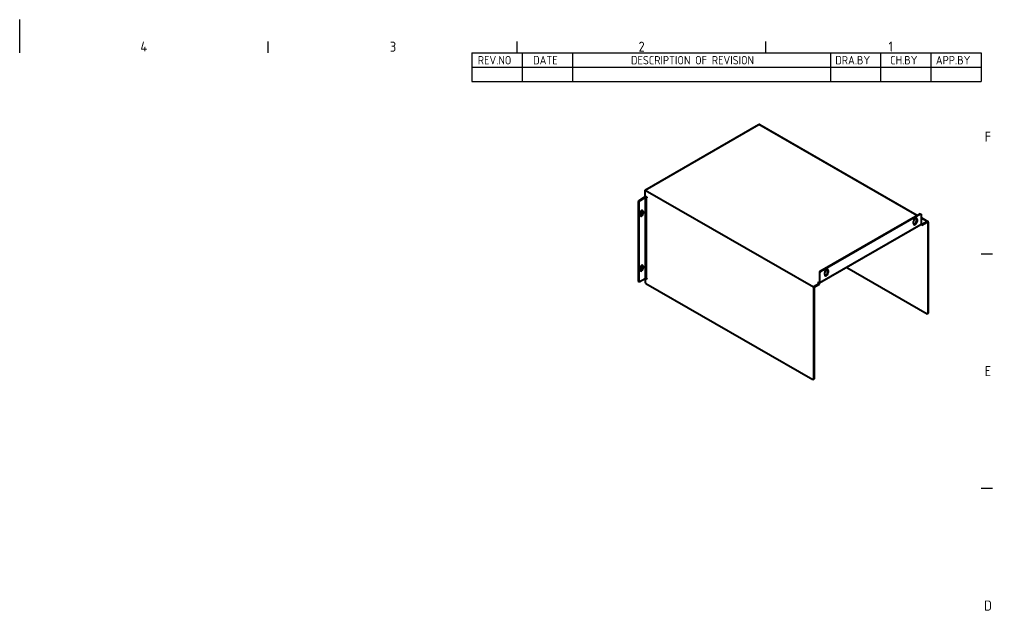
# Model space of a CAD drawing. Header units: millimetres. Extents: x 0 to 1188, y 0 to 840.
# Drawn here: x 594 to 1175, y 487 to 840 of the extents above; entities that cross this region are included whole.
import ezdxf

# ---------------------------------------------------------------- set-up
doc = ezdxf.new("R2010")
doc.units = ezdxf.units.MM
doc.header["$LTSCALE"] = 2
doc.layers.get('0').update_dxf_attribs({"color": 3, "lineweight": 25})
for name, color, linetype, lineweight in [('가시적인 것(ISO)', 3, 'Continuous', 40), ('가시적인 좁은 것(ISO)', 3, 'Continuous', 35), ('경계(ISO)', 7, 'Continuous', 25), ('기호(ISO)', 5, 'Continuous', 25)]:
    doc.layers.add(name, color=color, linetype=linetype, lineweight=lineweight)
doc.styles.add('ISO ProportionalPSTEK', font='isocp.shx')
doc.styles.add('문자 텍스트_PSTEK_POSCO', font='isocp.shx')

# ---------------------------------------------------------------- blocks, each defined once
blk = doc.blocks.new('경계 Default Border')
at = {"layer": '경계(ISO)'}
for p, q in [((371.25, 410), (371.25, 413.4)), ((445.5, 410), (445.5, 413.4)), ((519.75, 410), (519.75, 413.4)), ((584, 350), (587.4, 350)), ((584, 280), (587.4, 280))]:
    blk.add_line(p, q, dxfattribs=at)
at = {"layer": '경계(ISO)', "flags": 128}
blk.add_lwpolyline([(297, 420), (297, 410)], dxfattribs=at)
at = {"layer": '경계(ISO)', "color": 2, "char_height": 3, "attachment_point": 7, "style": '문자 텍스트_PSTEK_POSCO'}
for s, insert in [('4', (333.1, 410.4)), ('3', (407.54, 410.37)), ('2', (481.75, 410.37)), ('1', (556.36, 410.4)), ('F', (585.04, 383.5)), ('E', (585.04, 313.47)), ('D', (584.88, 243.47))]:
    blk.add_mtext(s, dxfattribs=dict(at, insert=insert))
blk = doc.blocks.new('리비전 내역')
at = {"layer": '기호(ISO)'}
for p, q in [((432, 410), (584, 410)), ((432, 410), (432, 405.72)), ((447, 410), (447, 405.72)), ((462, 410), (462, 405.72)), ((539, 410), (539, 405.72)), ((554, 410), (554, 405.72)), ((569, 410), (569, 405.72)), ((584, 410), (584, 405.72)), ((432, 405.72), (584, 405.72)), ((432, 405.72), (432, 401.44)), ((447, 405.72), (447, 401.44)), ((462, 405.72), (462, 401.44)), ((539, 405.72), (539, 401.44)), ((554, 405.72), (554, 401.44)), ((569, 405.72), (569, 401.44)), ((584, 405.72), (584, 401.44)), ((432, 401.44), (584, 401.44))]:
    blk.add_line(p, q, dxfattribs=at)
at = {"layer": '기호(ISO)', "color": 2, "char_height": 2.5, "attachment_point": 7, "style": 'ISO ProportionalPSTEK'}
for s, insert in [('REV.NO', (433.79, 406.58)), ('DATE', (450.31, 406.58)), ('DESCRIPTION OF REVISION', (479.51, 406.58)), ('DRA.BY', (540.48, 406.58)), ('CH.BY', (556.86, 406.58)), ('APP.BY', (570.48, 406.58))]:
    blk.add_mtext(s, dxfattribs=dict(at, insert=insert))

msp = doc.modelspace()

# ---------------------------------------------------------------- linework, layer by layer
at = {"layer": '가시적인 것(ISO)'}
for p, q in [((967.476, 738.086), (1035.359, 777.177)), ((1035.858, 777.226), (1129.85, 723.099)), ((967.476, 738.086), (1067.886, 680.264)), ((967.476, 734.407), (967.476, 738.086)), ((967.123, 733.795), (963.587, 731.759)), ((963.941, 731.555), (967.476, 733.591)), ((967.476, 734.407), (968.36, 733.898)), ((968.36, 733.489), (968.183, 733.591)), ((968.36, 733.898), (968.36, 733.489)), ((963.587, 731.759), (963.234, 731.146)), ((963.234, 731.146), (963.587, 730.943)), ((963.234, 731.146), (963.234, 683.729)), ((963.941, 731.555), (963.587, 731.759)), ((963.587, 730.943), (963.941, 731.555)), ((963.587, 730.943), (963.587, 683.525)), ((964.471, 723.072), (964.471, 724.298)), ((965.885, 724.294), (965.885, 725.52)), ((966.239, 725.316), (966.239, 724.09)), ((1071.775, 689.656), (1131.525, 724.064)), ((1072.128, 689.452), (1131.879, 723.86)), ((1129.404, 719.572), (1129.404, 720.798)), ((1129.757, 720.595), (1129.757, 719.369)), ((1131.525, 724.064), (1131.879, 723.86)), ((1131.879, 723.86), (1132.232, 723.655)), ((1132.232, 723.655), (1132.232, 717.728)), ((1132.232, 721.728), (1136.267, 719.404)), ((1132.024, 717.269), (1071.567, 682.453)), ((1127.636, 718.147), (1127.636, 719.373)), ((1132.586, 717.114), (1132.137, 717.373)), ((1132.232, 717.726), (1132.586, 717.523)), ((1135.768, 719.355), (1132.586, 717.523)), ((1132.586, 717.114), (1135.768, 718.946)), ((1132.586, 717.523), (1132.586, 717.114)), ((1136.121, 718.741), (1136.121, 664.374)), ((1136.475, 718.945), (1136.475, 664.578)), ((964.471, 690.37), (964.471, 691.596)), ((965.885, 691.592), (965.885, 692.818)), ((966.239, 692.614), (966.239, 691.388)), ((1087.792, 691.797), (1135.768, 664.169)), ((963.941, 683.32), (967.476, 685.356)), ((967.476, 685.354), (967.509, 685.373)), ((967.476, 685.354), (967.476, 682.902)), ((968.36, 684.845), (967.476, 685.354)), ((968.151, 685.373), (968.36, 685.253)), ((968.183, 685.356), (968.36, 685.254)), ((1071.775, 689.656), (1071.421, 689.044)), ((1071.421, 689.044), (1071.775, 688.84)), ((1071.421, 689.044), (1071.421, 683.116)), ((1072.128, 689.452), (1071.775, 689.656)), ((1071.775, 688.84), (1072.128, 689.452)), ((1071.775, 682.913), (1071.775, 688.84)), ((1074.603, 687.607), (1074.603, 688.834)), ((1076.371, 689.032), (1076.371, 690.259)), ((1076.724, 690.055), (1076.724, 688.829)), ((963.234, 683.729), (963.587, 683.524)), ((963.587, 683.525), (963.234, 683.729)), ((963.941, 683.32), (963.587, 683.525)), ((963.587, 683.524), (963.941, 683.32)), ((967.83, 682.289), (967.476, 682.902)), ((967.83, 682.289), (1067.532, 624.875)), ((968.36, 685.254), (968.36, 684.845)), ((1071.421, 682.3), (1067.886, 680.264)), ((1067.886, 680.264), (1067.886, 625.08)), ((1068.239, 680.059), (1071.421, 681.892)), ((1068.239, 680.059), (1068.239, 625.284)), ((1070.537, 682.809), (1070.891, 683.013)), ((1071.421, 682.3), (1070.537, 682.809)), ((1070.891, 683.013), (1071.068, 682.911)), ((1070.891, 683.013), (1070.891, 682.606)), ((1071.421, 681.892), (1071.421, 682.3)), ((1136.121, 664.374), (1135.768, 664.169)), ((1135.768, 664.169), (1136.121, 664.373)), ((1136.121, 664.373), (1136.475, 664.578)), ((1136.475, 664.578), (1136.121, 664.374)), ((1067.886, 625.08), (1067.532, 624.875)), ((1067.532, 624.875), (1067.886, 625.078)), ((1067.886, 625.078), (1068.239, 625.284)), ((1068.239, 625.284), (1067.886, 625.08))]:
    msp.add_line(p, q, dxfattribs=at)
for centre, major_axis, ratio, start_param, end_param in [((1035.359, 776.359), (0.499, 0.867), 0.5780931, 0, 0.7834645), ((967.83, 733.388), (-1, 0), 0.5758617, 4.1533991, 5.4977871), ((967.83, 733.388), (0.5, 0), 0.5758617, 0.7853982, 2.3561945), ((965.355, 724.807), (0.624, 1.083), 0.5780931, 5.4958534, 8.6374461), ((965.355, 723.581), (-0.624, -1.083), 0.5780931, 5.4958534, 8.6374461), ((965.002, 723.785), (-0.624, -1.083), 0.5780931, 0.286188, 2.3542608), ((965.002, 725.011), (0.624, 1.083), 0.5780931, 5.4958534, 5.9969973), ((1128.697, 719.984), (0.749, 1.3), 0.5780931, 5.4958534, 8.6374461), ((1128.343, 720.188), (0.749, 1.3), 0.5780931, 5.4958534, 6.0457118), ((1128.697, 718.758), (-0.749, -1.3), 0.5780931, 5.4958534, 8.6374461), ((1128.343, 718.961), (-0.749, -1.3), 0.5780931, 0.2374735, 2.3542608), ((1131.525, 718.135), (0.499, -0.867), 0.5780931, 0, 0.7873319), ((1135.768, 718.538), (0.499, 0.867), 0.5780931, 5.4958534, 7.0666498), ((1135.768, 718.538), (0.25, 0.433), 0.5780931, 5.4958534, 7.0666498), ((965.355, 692.105), (0.624, 1.083), 0.5780931, 5.4958534, 8.6374461), ((965.355, 690.879), (-0.624, -1.083), 0.5780931, 5.4958534, 8.6374461), ((965.002, 691.083), (-0.624, -1.083), 0.5780931, 0.286188, 2.3542608), ((965.002, 692.309), (0.624, 1.083), 0.5780931, 5.4958534, 5.9969973), ((967.83, 685.152), (0.5, 0), 0.5758617, 0.7853982, 2.3561945), ((1075.664, 689.444), (0.749, 1.3), 0.5780931, 5.4958534, 8.6374461), ((1075.664, 688.218), (-0.749, -1.3), 0.5780931, 5.4958534, 8.6374461), ((1075.31, 688.422), (-0.749, -1.3), 0.5780931, 0.2374735, 2.3542608), ((1075.31, 689.648), (0.749, 1.3), 0.5780931, 5.4958534, 6.0457118), ((1071.068, 683.32), (0.25, -0.433), 0.5780931, 5.4997209, 7.0705172), ((1071.068, 683.32), (0.499, -0.867), 0.5780931, 5.5618594, 7.0705172)]:
    msp.add_ellipse(centre, major_axis=major_axis, ratio=ratio, start_param=start_param, end_param=end_param, dxfattribs=at)
at = {"layer": '가시적인 좁은 것(ISO)'}
for p, q in [((1129.558, 722.931), (1035.359, 777.177)), ((967.476, 733.591), (967.123, 733.795)), ((967.476, 685.356), (967.476, 733.591)), ((968.183, 733.591), (968.36, 733.693)), ((968.183, 733.591), (968.183, 685.356)), ((966.239, 725.316), (965.885, 725.52)), ((966.239, 724.09), (965.885, 724.294)), ((1129.404, 720.798), (1129.757, 720.595)), ((1135.768, 719.355), (1132.232, 721.391)), ((1071.775, 682.913), (1132.232, 717.728)), ((1129.404, 719.572), (1129.757, 719.369)), ((1136.121, 718.741), (1135.766, 718.946)), ((1135.768, 718.946), (1135.768, 719.355)), ((1136.475, 718.945), (1136.121, 718.741)), ((966.239, 692.614), (965.885, 692.818)), ((966.239, 691.388), (965.885, 691.592)), ((1076.371, 690.259), (1076.724, 690.055)), ((1076.371, 689.032), (1076.724, 688.829)), ((1071.068, 682.911), (1071.421, 683.115)), ((1071.068, 682.911), (1071.068, 682.504)), ((1071.421, 683.116), (1071.775, 682.913))]:
    msp.add_line(p, q, dxfattribs=at)

# ---------------------------------------------------------------- block references
at = {"xscale": 2, "yscale": 2, "zscale": 2}
msp.add_blockref('경계 Default Border', (0, 0), dxfattribs=at)
at = {"layer": '기호(ISO)', "xscale": 2, "yscale": 2, "zscale": 2}
msp.add_blockref('리비전 내역', (0, 0), dxfattribs=at)

doc.saveas('drawing.dxf')
